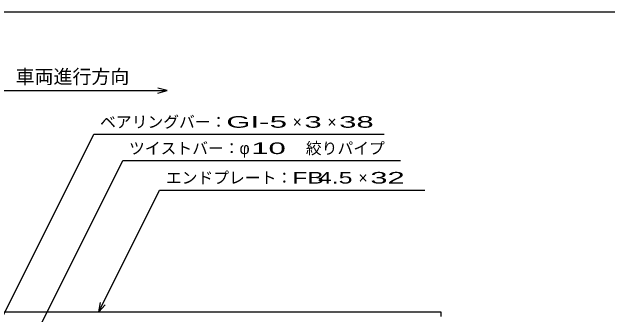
# Model space of a CAD drawing. Units: millimetres, scale not verified. Extents: x -1092 to 1039, y -770 to 632.
# Drawn here: x -714 to -148, y 345 to 632 of the extents above; entities that cross this region are included whole.
import ezdxf
from ezdxf.enums import TextEntityAlignment as Align

# ---------------------------------------------------------------- set-up
doc = ezdxf.new("R2010")
doc.units = ezdxf.units.MM
doc.header["$LTSCALE"] = 6
for name, color, linetype, lineweight in [('0_2', 150, 'Continuous', 25), ('16', 3, 'Continuous', 25), ('22', 4, 'Continuous', 25)]:
    doc.layers.add(name, color=color, linetype=linetype, lineweight=lineweight)
doc.styles.add('ベクトル', font='')
doc.styles.get('ベクトル').set_extended_font_data('ベクトル')

msp = doc.modelspace()

# ---------------------------------------------------------------- linework, layer by layer
at = {"layer": '0_2'}
msp.add_line((-1037.4, 632.1), (1038.6, 632.1), dxfattribs=at)
at = {"layer": '16'}
for p, q in [((-806.319, 347.415), (-306.319, 347.415)), ((-306.319, 347.415), (-306.319, 342.915))]:
    msp.add_line(p, q, dxfattribs=at)
at = {"layer": '22'}
for p, q in [((-566.319, 557.415), (-575.319, 559.815)), ((-746.319, 557.415), (-566.319, 557.415)), ((-575.319, 555.015), (-566.319, 557.415)), ((-771.319, 245.415), (-636.069, 515.914)), ((-636.069, 515.914), (-360.069, 515.914)), ((-706.319, 295.415), (-608.569, 490.914)), ((-608.569, 490.914), (-344.569, 490.914)), ((-631.319, 347.415), (-573.569, 462.915)), ((-573.569, 462.915), (-321.569, 462.915)), ((-631.319, 347.415), (-629.519, 356.175)), ((-631.319, 347.415), (-625.319, 354.015))]:
    msp.add_line(p, q, dxfattribs=at)

# ---------------------------------------------------------------- texts
at = {"layer": '22', "color": 2, "style": 'ベクトル'}
for s, height, p in [('車両進行方向', 13.2, (-710.319, 570.615)), ('ベアリングバー：', 11, (-630.069, 527.614)), ('×', 11, (-447.069, 527.614)), ('×', 11, (-414.069, 527.614)), ('ツイストバー：', 11, (-602.569, 502.614)), ('絞りパイプ', 11, (-434.569, 502.614)), ('φ', 11, (-497.569, 502.614)), ('エンドプレート：', 11, (-567.569, 474.615)), ('×', 11, (-384.569, 474.615))]:
    msp.add_text(s, height=height, dxfattribs=at).set_placement(p, align=Align.MIDDLE_LEFT)
for s, width, p in [('GI-', 2, (-510.069, 527.614)), (' 5 ', 2, (-477.069, 527.614)), (' 3 ', 2, (-444.069, 527.614)), (' 38 ', 2, (-411.069, 527.614)), (' 10 ', 2, (-494.569, 502.614)), ('FB', 1.6, (-447.569, 474.615)), (' 4.5 ', 1.6, (-429.569, 474.615)), (' 32 ', 2, (-381.569, 474.615))]:
    msp.add_text(s, height=11, dxfattribs=dict(at, width=width)).set_placement(p, align=Align.MIDDLE_LEFT)

doc.saveas('drawing.dxf')
